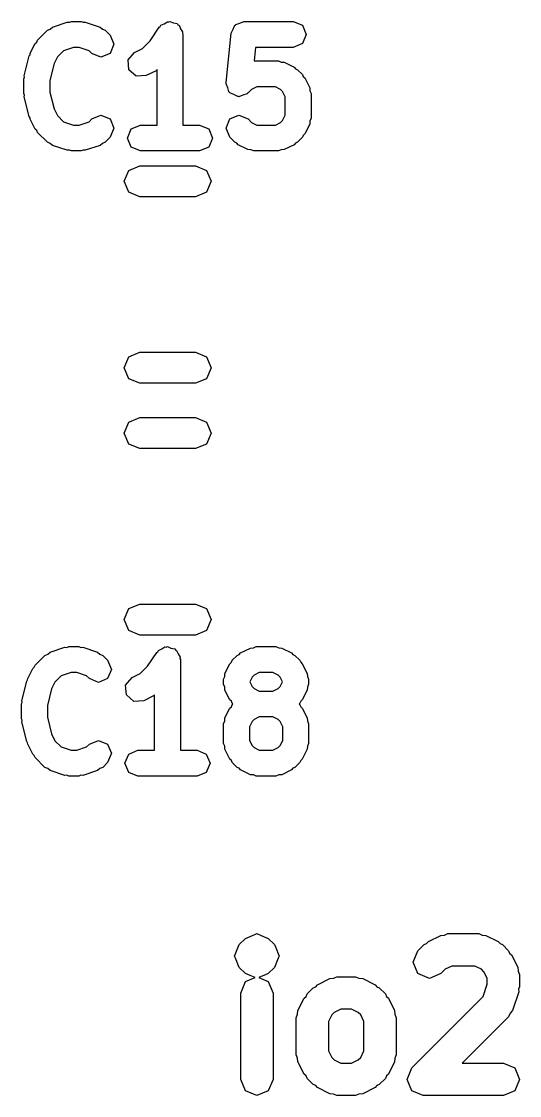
# Model space of a CAD drawing. Extents: x -7.1 to 7.5, y -10.1 to 10.2.
# Drawn here: x 2.845 to 4.769, y 5.822 to 9.969 of the extents above; entities that cross this region are included whole.
import ezdxf

# ---------------------------------------------------------------- set-up
doc = ezdxf.new("R2010")
doc.units = 0
doc.layers.add('BLACK', color=7, linetype='CONTINUOUS')

msp = doc.modelspace()

# ---------------------------------------------------------------- linework, layer by layer
at = {"layer": 'BLACK', "linetype": 'CONTINUOUS'}
for p, q in [((2.96458, 9.94742), (3.02172, 9.96647)), ((3.02172, 9.96647), (3.02993, 9.96589)), ((3.02993, 9.96589), (3.03754, 9.96904)), ((3.03754, 9.96904), (3.07563, 9.96904)), ((3.07563, 9.96904), (3.08323, 9.96589)), ((3.08323, 9.96589), (3.09144, 9.96647)), ((3.09144, 9.96647), (3.14859, 9.94742)), ((3.38116, 9.94964), (3.38313, 9.95439)), ((3.38313, 9.95439), (3.39658, 9.95997)), ((3.39658, 9.95997), (3.40868, 9.96807)), ((3.40868, 9.96807), (3.41373, 9.96707)), ((3.41373, 9.96707), (3.41849, 9.96904)), ((3.41849, 9.96904), (3.43194, 9.96346)), ((3.43194, 9.96346), (3.44622, 9.96064)), ((3.44622, 9.96064), (3.44909, 9.95636)), ((3.44909, 9.95636), (3.45384, 9.95439)), ((3.45384, 9.95439), (3.45942, 9.94094)), ((3.66241, 9.93885), (3.66885, 9.95439)), ((3.66885, 9.95439), (3.67129, 9.9554)), ((3.67129, 9.9554), (3.67254, 9.95774)), ((3.67254, 9.95774), (3.68866, 9.9626)), ((3.68866, 9.9626), (3.7042, 9.96904)), ((3.7042, 9.96904), (3.89468, 9.96904)), ((3.89468, 9.96904), (3.93003, 9.95439)), ((3.93003, 9.95439), (3.94468, 9.91904)), ((2.90694, 9.89725), (2.94504, 9.93534)), ((2.94504, 9.93534), (2.95579, 9.9398)), ((2.95579, 9.9398), (2.96458, 9.94742)), ((3.14859, 9.94742), (3.15738, 9.9398)), ((3.15738, 9.9398), (3.16813, 9.93535)), ((3.16813, 9.93535), (3.18718, 9.9163)), ((3.18718, 9.9163), (3.20182, 9.88094)), ((3.34154, 9.89375), (3.37688, 9.94677)), ((3.37688, 9.94677), (3.38116, 9.94964)), ((3.45942, 9.94094), (3.46752, 9.92884)), ((3.46752, 9.92884), (3.46652, 9.9238)), ((3.46652, 9.9238), (3.46849, 9.91904)), ((3.46849, 9.91904), (3.46849, 9.56904)), ((3.6354, 9.73354), (3.65445, 9.92401)), ((3.65445, 9.92401), (3.66241, 9.93885)), ((3.94468, 9.91904), (3.93003, 9.88368)), ((2.87853, 9.84616), (2.89758, 9.88426)), ((2.89758, 9.88426), (2.90379, 9.88965)), ((2.90379, 9.88965), (2.90694, 9.89725)), ((3.20182, 9.88094), (3.18718, 9.84559)), ((3.31268, 9.86489), (3.34154, 9.89375)), ((3.93003, 9.88368), (3.89468, 9.86904)), ((2.8557, 9.75974), (2.87474, 9.83593)), ((2.87474, 9.83593), (2.87813, 9.84049)), ((2.87813, 9.84049), (2.87853, 9.84616)), ((2.98339, 9.83228), (2.97043, 9.80635)), ((3.0074, 9.85629), (2.98339, 9.83228)), ((3.04565, 9.86904), (3.0074, 9.85629)), ((3.06752, 9.86904), (3.04565, 9.86904)), ((3.10577, 9.85629), (3.06752, 9.86904)), ((3.11647, 9.84559), (3.10577, 9.85629)), ((3.15182, 9.83094), (3.11647, 9.84559)), ((3.18718, 9.84559), (3.15182, 9.83094)), ((3.25677, 9.82056), (3.28184, 9.84947)), ((3.28184, 9.84947), (3.31268, 9.86489)), ((3.74945, 9.86904), (3.74421, 9.81666)), ((3.89468, 9.86904), (3.74945, 9.86904)), ((2.97043, 9.80635), (2.9542, 9.74146)), ((3.25948, 9.78239), (3.25677, 9.82056)), ((3.74421, 9.81666), (3.83754, 9.81666)), ((3.83754, 9.81666), (3.84829, 9.8122)), ((3.84829, 9.8122), (3.8599, 9.81138)), ((3.8599, 9.81138), (3.89799, 9.79233)), ((3.89799, 9.79233), (3.90338, 9.78611)), ((2.8542, 9.74761), (2.85663, 9.75347)), ((2.8542, 9.69047), (2.8542, 9.74761)), ((2.85663, 9.75347), (2.8557, 9.75974)), ((3.28839, 9.75732), (3.25948, 9.78239)), ((3.32656, 9.76003), (3.28839, 9.75732)), ((3.36466, 9.77908), (3.32656, 9.76003)), ((3.36849, 9.78349), (3.36466, 9.77908)), ((3.36849, 9.56904), (3.36849, 9.78349)), ((3.90338, 9.78611), (3.91099, 9.78296)), ((3.91099, 9.78296), (3.93003, 9.76392)), ((3.93003, 9.76392), (3.93318, 9.75631)), ((3.93318, 9.75631), (3.9394, 9.75092)), ((3.9394, 9.75092), (3.95845, 9.71283)), ((2.9542, 9.74146), (2.9542, 9.69662)), ((3.63515, 9.72856), (3.63617, 9.731)), ((3.64159, 9.71302), (3.63515, 9.72856)), ((3.63617, 9.731), (3.6354, 9.73354)), ((3.64646, 9.6969), (3.64159, 9.71302)), ((3.73382, 9.70652), (3.72051, 9.69321)), ((3.7541, 9.71666), (3.73382, 9.70652)), ((3.82573, 9.71666), (3.7541, 9.71666)), ((3.84601, 9.70652), (3.82573, 9.71666)), ((3.85358, 9.69895), (3.84601, 9.70652)), ((3.95845, 9.71283), (3.95927, 9.70122)), ((2.85663, 9.68461), (2.8542, 9.69047)), ((2.8557, 9.67834), (2.85663, 9.68461)), ((2.87474, 9.60215), (2.8557, 9.67834)), ((2.9542, 9.69662), (2.97043, 9.63173)), ((3.64879, 9.69565), (3.64646, 9.6969)), ((3.6498, 9.69321), (3.64879, 9.69565)), ((3.66535, 9.68677), (3.6498, 9.69321)), ((3.68018, 9.67881), (3.66535, 9.68677)), ((3.68271, 9.67957), (3.68018, 9.67881)), ((3.68515, 9.67856), (3.68271, 9.67957)), ((3.7007, 9.685), (3.68515, 9.67856)), ((3.71682, 9.68986), (3.7007, 9.685)), ((3.71807, 9.69219), (3.71682, 9.68986)), ((3.72051, 9.69321), (3.71807, 9.69219)), ((3.86373, 9.67866), (3.85358, 9.69895)), ((3.86373, 9.60703), (3.86373, 9.67866)), ((3.95927, 9.70122), (3.96373, 9.69047)), ((3.96373, 9.69047), (3.96373, 9.59523)), ((2.97043, 9.63173), (2.98339, 9.6058)), ((2.87813, 9.59758), (2.87474, 9.60215)), ((2.87853, 9.59192), (2.87813, 9.59758)), ((2.89758, 9.55382), (2.87853, 9.59192)), ((2.98339, 9.6058), (3.0074, 9.58179)), ((3.0074, 9.58179), (3.04565, 9.56904)), ((3.06752, 9.56904), (3.10577, 9.58179)), ((3.10577, 9.58179), (3.11647, 9.59249)), ((3.11647, 9.59249), (3.15182, 9.60713)), ((3.15182, 9.60713), (3.18718, 9.59249)), ((3.18718, 9.59249), (3.20182, 9.55713)), ((3.63515, 9.55713), (3.6498, 9.59249)), ((3.6498, 9.59249), (3.68515, 9.60713)), ((3.68515, 9.60713), (3.72051, 9.59249)), ((3.72051, 9.59249), (3.73382, 9.57918)), ((3.84601, 9.57918), (3.85359, 9.58675)), ((3.85359, 9.58675), (3.86373, 9.60703)), ((3.95927, 9.58448), (3.95845, 9.57287)), ((3.96373, 9.59523), (3.95927, 9.58448)), ((2.90379, 9.54843), (2.89758, 9.55382)), ((2.90694, 9.54083), (2.90379, 9.54843)), ((2.94504, 9.50273), (2.90694, 9.54083)), ((3.04565, 9.56904), (3.06752, 9.56904)), ((3.20182, 9.55713), (3.18718, 9.52178)), ((3.2542, 9.51904), (3.26885, 9.55439)), ((3.26885, 9.55439), (3.3042, 9.56904)), ((3.3042, 9.56904), (3.36849, 9.56904)), ((3.46849, 9.56904), (3.53277, 9.56904)), ((3.53277, 9.56904), (3.56813, 9.55439)), ((3.56813, 9.55439), (3.58277, 9.51904)), ((3.6498, 9.52178), (3.63515, 9.55713)), ((3.73382, 9.57918), (3.7541, 9.56904)), ((3.7541, 9.56904), (3.82573, 9.56904)), ((3.82573, 9.56904), (3.84601, 9.57918)), ((3.95845, 9.57287), (3.9394, 9.53477)), ((2.95579, 9.49828), (2.94504, 9.50273)), ((2.96458, 9.49065), (2.95579, 9.49828)), ((3.15738, 9.49828), (3.14859, 9.49065)), ((3.16813, 9.50273), (3.15738, 9.49828)), ((3.18718, 9.52178), (3.16813, 9.50273)), ((3.26885, 9.48368), (3.2542, 9.51904)), ((3.58277, 9.51904), (3.56813, 9.48368)), ((3.66885, 9.50273), (3.6498, 9.52178)), ((3.67645, 9.49958), (3.66885, 9.50273)), ((3.68184, 9.49336), (3.67645, 9.49958)), ((3.90338, 9.49958), (3.89799, 9.49336)), ((3.91098, 9.50273), (3.90338, 9.49958)), ((3.93003, 9.52178), (3.91098, 9.50273)), ((3.93318, 9.52938), (3.93003, 9.52178)), ((3.9394, 9.53477), (3.93318, 9.52938)), ((3.02172, 9.4716), (2.96458, 9.49065)), ((3.02993, 9.47219), (3.02172, 9.4716)), ((3.03754, 9.46904), (3.02993, 9.47219)), ((3.07563, 9.46904), (3.03754, 9.46904)), ((3.08323, 9.47219), (3.07563, 9.46904)), ((3.09144, 9.4716), (3.08323, 9.47219)), ((3.14859, 9.49065), (3.09144, 9.4716)), ((3.3042, 9.46904), (3.26885, 9.48368)), ((3.53277, 9.46904), (3.3042, 9.46904)), ((3.56813, 9.48368), (3.53277, 9.46904)), ((3.71994, 9.47432), (3.68184, 9.49336)), ((3.73155, 9.47349), (3.71994, 9.47432)), ((3.7423, 9.46904), (3.73155, 9.47349)), ((3.83754, 9.46904), (3.7423, 9.46904)), ((3.84829, 9.47349), (3.83754, 9.46904)), ((3.8599, 9.47432), (3.84829, 9.47349)), ((3.89799, 9.49336), (3.8599, 9.47432)), ((3.24212, 9.35181), (3.2597, 9.39424)), ((3.2597, 9.39424), (3.30212, 9.41181)), ((3.30212, 9.41181), (3.51779, 9.41181)), ((3.51779, 9.41181), (3.56022, 9.39424)), ((3.56022, 9.39424), (3.57779, 9.35181)), ((3.2597, 9.30938), (3.24212, 9.35181)), ((3.57779, 9.35181), (3.56022, 9.30938)), ((3.30212, 9.29181), (3.2597, 9.30938)), ((3.51779, 9.29181), (3.30212, 9.29181)), ((3.56022, 9.30938), (3.51779, 9.29181)), ((3.24212, 8.63181), (3.2597, 8.67424)), ((3.2597, 8.67424), (3.30212, 8.69181)), ((3.30212, 8.69181), (3.51779, 8.69181)), ((3.51779, 8.69181), (3.56022, 8.67424)), ((3.56022, 8.67424), (3.57779, 8.63181)), ((3.2597, 8.58938), (3.24212, 8.63181)), ((3.57779, 8.63181), (3.56022, 8.58938)), ((3.30212, 8.57181), (3.2597, 8.58938)), ((3.56022, 8.58938), (3.51779, 8.57181)), ((3.51779, 8.57181), (3.30212, 8.57181)), ((3.24212, 8.37955), (3.2597, 8.42197)), ((3.2597, 8.42197), (3.30212, 8.43955)), ((3.30212, 8.43955), (3.51779, 8.43955)), ((3.51779, 8.43955), (3.56022, 8.42197)), ((3.56022, 8.42197), (3.57779, 8.37955)), ((3.2597, 8.33712), (3.24212, 8.37955)), ((3.57779, 8.37955), (3.56022, 8.33712)), ((3.30212, 8.31955), (3.2597, 8.33712)), ((3.56022, 8.33712), (3.51779, 8.31955)), ((3.51779, 8.31955), (3.30212, 8.31955)), ((3.2597, 7.70197), (3.30212, 7.71955)), ((3.30212, 7.71955), (3.51779, 7.71955)), ((3.51779, 7.71955), (3.56022, 7.70197)), ((3.24212, 7.65955), (3.2597, 7.70197)), ((3.56022, 7.70197), (3.57779, 7.65955)), ((3.2597, 7.61712), (3.24212, 7.65955)), ((3.57779, 7.65955), (3.56022, 7.61712)), ((3.30212, 7.59955), (3.2597, 7.61712)), ((3.51779, 7.59955), (3.30212, 7.59955)), ((3.56022, 7.61712), (3.51779, 7.59955)), ((2.95504, 7.5334), (3.01218, 7.55244)), ((3.01218, 7.55244), (3.02039, 7.55186)), ((3.02039, 7.55186), (3.02799, 7.55501)), ((3.02799, 7.55501), (3.06609, 7.55501)), ((3.06609, 7.55501), (3.07369, 7.55186)), ((3.07369, 7.55186), (3.0819, 7.55244)), ((3.0819, 7.55244), (3.13904, 7.5334)), ((3.38704, 7.54594), (3.39914, 7.55404)), ((3.39914, 7.55404), (3.40419, 7.55304)), ((3.40419, 7.55304), (3.40895, 7.55501)), ((3.40895, 7.55501), (3.4224, 7.54944)), ((3.4224, 7.54944), (3.43668, 7.54661)), ((3.69135, 7.53068), (3.72944, 7.54973)), ((3.72944, 7.54973), (3.74105, 7.55056)), ((3.74105, 7.55056), (3.7518, 7.55501)), ((3.7518, 7.55501), (3.82799, 7.55501)), ((3.82799, 7.55501), (3.83875, 7.55056)), ((3.83875, 7.55056), (3.85035, 7.54973)), ((3.85035, 7.54973), (3.88845, 7.53068)), ((2.8974, 7.48322), (2.93549, 7.52132)), ((2.93549, 7.52132), (2.94625, 7.52577)), ((2.94625, 7.52577), (2.95504, 7.5334)), ((3.13904, 7.5334), (3.14783, 7.52577)), ((3.14783, 7.52577), (3.15859, 7.52132)), ((3.15859, 7.52132), (3.17763, 7.50227)), ((3.33199, 7.47972), (3.36734, 7.53274)), ((3.36734, 7.53274), (3.37162, 7.53561)), ((3.37162, 7.53561), (3.37359, 7.54036)), ((3.37359, 7.54036), (3.38704, 7.54594)), ((3.43668, 7.54661), (3.43954, 7.54233)), ((3.43954, 7.54233), (3.4443, 7.54036)), ((3.4443, 7.54036), (3.44987, 7.52691)), ((3.44987, 7.52691), (3.45797, 7.51482)), ((3.45797, 7.51482), (3.45697, 7.50977)), ((3.45697, 7.50977), (3.45895, 7.50501)), ((3.65931, 7.50227), (3.67835, 7.52132)), ((3.67835, 7.52132), (3.68596, 7.52447)), ((3.68596, 7.52447), (3.69135, 7.53068)), ((3.88845, 7.53068), (3.89384, 7.52447)), ((3.89384, 7.52447), (3.90144, 7.52132)), ((3.90144, 7.52132), (3.92049, 7.50227)), ((2.86899, 7.43213), (2.88803, 7.47023)), ((2.88803, 7.47023), (2.89425, 7.47562)), ((2.89425, 7.47562), (2.8974, 7.48322)), ((3.17763, 7.50227), (3.19228, 7.46692)), ((3.19228, 7.46692), (3.17764, 7.43156)), ((3.30314, 7.45086), (3.33199, 7.47972)), ((3.45895, 7.50501), (3.45895, 7.15501)), ((3.63089, 7.45118), (3.64994, 7.48928)), ((3.64994, 7.48928), (3.65616, 7.49467)), ((3.65616, 7.49467), (3.65931, 7.50227)), ((3.92049, 7.50227), (3.92364, 7.49467)), ((3.92364, 7.49467), (3.92986, 7.48927)), ((3.92986, 7.48927), (3.9489, 7.45118)), ((2.8652, 7.4219), (2.86858, 7.42646)), ((2.86858, 7.42646), (2.86899, 7.43213)), ((2.99786, 7.44226), (2.97385, 7.41825)), ((3.03611, 7.45501), (2.99786, 7.44226)), ((3.05797, 7.45501), (3.03611, 7.45501)), ((3.09622, 7.44226), (3.05797, 7.45501)), ((3.10692, 7.43156), (3.09622, 7.44226)), ((3.14228, 7.41692), (3.10692, 7.43156)), ((3.17764, 7.43156), (3.14228, 7.41692)), ((3.24723, 7.40653), (3.2723, 7.43544)), ((3.2723, 7.43544), (3.30314, 7.45086)), ((3.62561, 7.42882), (3.63007, 7.43957)), ((3.62561, 7.40977), (3.62561, 7.42882)), ((3.63007, 7.43957), (3.63089, 7.45118)), ((3.73575, 7.4373), (3.72675, 7.4193)), ((3.74333, 7.44487), (3.73575, 7.4373)), ((3.76361, 7.45501), (3.74333, 7.44487)), ((3.81619, 7.45501), (3.76361, 7.45501)), ((3.83647, 7.44487), (3.81619, 7.45501)), ((3.84404, 7.4373), (3.83647, 7.44487)), ((3.85304, 7.4193), (3.84404, 7.4373)), ((3.9489, 7.45118), (3.94973, 7.43957)), ((3.94973, 7.43957), (3.95418, 7.42882)), ((3.95418, 7.42882), (3.95418, 7.40977)), ((2.84615, 7.34571), (2.8652, 7.4219)), ((2.96088, 7.39232), (2.94466, 7.32743)), ((2.97385, 7.41825), (2.96088, 7.39232)), ((3.24994, 7.36836), (3.24723, 7.40653)), ((3.63007, 7.39902), (3.62561, 7.40977)), ((3.63089, 7.38741), (3.63007, 7.39902)), ((3.64994, 7.34932), (3.63089, 7.38741)), ((3.72675, 7.4193), (3.73575, 7.40129)), ((3.73575, 7.40129), (3.74333, 7.39372)), ((3.74333, 7.39372), (3.76361, 7.38358)), ((3.76361, 7.38358), (3.81619, 7.38358)), ((3.81619, 7.38358), (3.83647, 7.39372)), ((3.83647, 7.39372), (3.84404, 7.40129)), ((3.84404, 7.40129), (3.85304, 7.4193)), ((3.9489, 7.38741), (3.92986, 7.34932)), ((3.94973, 7.39902), (3.9489, 7.38741)), ((3.95418, 7.40977), (3.94973, 7.39902)), ((2.84709, 7.33944), (2.84615, 7.34571)), ((3.27885, 7.34329), (3.24994, 7.36836)), ((3.31702, 7.346), (3.27885, 7.34329)), ((3.35512, 7.36505), (3.31702, 7.346)), ((3.35895, 7.36947), (3.35512, 7.36505)), ((3.35895, 7.15501), (3.35895, 7.36947)), ((3.65616, 7.34392), (3.64994, 7.34932)), ((3.6593, 7.33632), (3.65616, 7.34392)), ((3.92364, 7.34392), (3.92049, 7.33632)), ((3.92986, 7.34932), (3.92364, 7.34392)), ((2.84466, 7.33358), (2.84709, 7.33944)), ((2.84466, 7.27644), (2.84466, 7.33358)), ((2.94466, 7.32743), (2.94466, 7.28259)), ((3.63089, 7.27975), (3.64994, 7.31785)), ((3.64994, 7.31785), (3.65616, 7.32324)), ((3.65616, 7.32324), (3.6593, 7.33084)), ((3.66205, 7.33358), (3.6593, 7.33632)), ((3.6593, 7.33084), (3.66205, 7.33358)), ((3.92049, 7.33632), (3.91775, 7.33358)), ((3.91775, 7.33358), (3.92049, 7.33084)), ((3.92049, 7.33084), (3.92364, 7.32324)), ((3.92364, 7.32324), (3.92986, 7.31785)), ((3.92986, 7.31785), (3.9489, 7.27975)), ((2.84709, 7.27058), (2.84466, 7.27644)), ((2.84615, 7.26431), (2.84709, 7.27058)), ((2.8652, 7.18812), (2.84615, 7.26431)), ((2.94466, 7.28259), (2.96088, 7.2177)), ((3.62561, 7.25739), (3.63007, 7.26814)), ((3.63007, 7.26814), (3.63089, 7.27975)), ((3.73575, 7.26587), (3.72561, 7.24559)), ((3.74333, 7.27344), (3.73575, 7.26587)), ((3.76361, 7.28358), (3.74333, 7.27344)), ((3.81619, 7.28358), (3.76361, 7.28358)), ((3.83647, 7.27344), (3.81619, 7.28358)), ((3.84404, 7.26587), (3.83647, 7.27344)), ((3.85418, 7.24559), (3.84404, 7.26587)), ((3.9489, 7.27975), (3.94973, 7.26814)), ((3.94973, 7.26814), (3.95418, 7.25739)), ((2.96088, 7.2177), (2.97385, 7.19177)), ((3.62561, 7.1812), (3.62561, 7.25739)), ((3.72561, 7.24559), (3.72561, 7.193)), ((3.85418, 7.193), (3.85418, 7.24559)), ((3.95418, 7.25739), (3.95418, 7.1812)), ((2.86858, 7.18355), (2.8652, 7.18812)), ((2.86899, 7.17789), (2.86858, 7.18355)), ((2.88803, 7.13979), (2.86899, 7.17789)), ((2.97385, 7.19177), (2.99786, 7.16776)), ((3.09622, 7.16776), (3.10692, 7.17846)), ((3.10692, 7.17846), (3.14228, 7.1931)), ((3.14228, 7.1931), (3.17764, 7.17846)), ((3.17764, 7.17846), (3.19228, 7.1431)), ((3.63007, 7.17045), (3.62561, 7.1812)), ((3.72561, 7.193), (3.73575, 7.17272)), ((3.84404, 7.17272), (3.85418, 7.193)), ((3.95418, 7.1812), (3.94973, 7.17045)), ((2.89425, 7.1344), (2.88803, 7.13979)), ((2.8974, 7.1268), (2.89425, 7.1344)), ((2.99786, 7.16776), (3.03611, 7.15501)), ((3.03611, 7.15501), (3.05797, 7.15501)), ((3.05797, 7.15501), (3.09622, 7.16776)), ((3.19228, 7.1431), (3.17763, 7.10775)), ((3.24466, 7.10501), (3.25931, 7.14037)), ((3.25931, 7.14037), (3.29466, 7.15501)), ((3.29466, 7.15501), (3.35895, 7.15501)), ((3.45895, 7.15501), (3.52323, 7.15501)), ((3.52323, 7.15501), (3.55859, 7.14037)), ((3.55859, 7.14037), (3.57323, 7.10501)), ((3.63089, 7.15884), (3.63007, 7.17045)), ((3.64994, 7.12074), (3.63089, 7.15884)), ((3.73575, 7.17272), (3.74333, 7.16515)), ((3.74333, 7.16515), (3.76361, 7.15501)), ((3.76361, 7.15501), (3.81619, 7.15501)), ((3.81619, 7.15501), (3.83647, 7.16515)), ((3.83647, 7.16515), (3.84404, 7.17272)), ((3.94891, 7.15884), (3.92986, 7.12074)), ((3.94973, 7.17045), (3.94891, 7.15884)), ((2.93549, 7.0887), (2.8974, 7.1268)), ((3.17763, 7.10775), (3.15859, 7.0887)), ((3.25931, 7.06966), (3.24466, 7.10501)), ((3.57323, 7.10501), (3.55859, 7.06966)), ((3.65616, 7.11535), (3.64994, 7.12074)), ((3.65931, 7.10775), (3.65616, 7.11535)), ((3.67835, 7.0887), (3.65931, 7.10775)), ((3.92049, 7.10775), (3.90144, 7.0887)), ((3.92364, 7.11535), (3.92049, 7.10775)), ((3.92986, 7.12074), (3.92364, 7.11535)), ((2.94625, 7.08425), (2.93549, 7.0887)), ((2.95504, 7.07662), (2.94625, 7.08425)), ((3.01218, 7.05758), (2.95504, 7.07662)), ((3.02039, 7.05816), (3.01218, 7.05758)), ((3.02799, 7.05501), (3.02039, 7.05816)), ((3.06609, 7.05501), (3.02799, 7.05501)), ((3.07369, 7.05816), (3.06609, 7.05501)), ((3.0819, 7.05758), (3.07369, 7.05816)), ((3.13904, 7.07662), (3.0819, 7.05758)), ((3.14783, 7.08425), (3.13904, 7.07662)), ((3.15859, 7.0887), (3.14783, 7.08425)), ((3.29466, 7.05501), (3.25931, 7.06966)), ((3.52323, 7.05501), (3.29466, 7.05501)), ((3.55859, 7.06966), (3.52323, 7.05501)), ((3.68596, 7.08555), (3.67835, 7.0887)), ((3.69135, 7.07934), (3.68596, 7.08555)), ((3.72944, 7.06029), (3.69135, 7.07934)), ((3.74105, 7.05946), (3.72944, 7.06029)), ((3.7518, 7.05501), (3.74105, 7.05946)), ((3.82799, 7.05501), (3.7518, 7.05501)), ((3.83875, 7.05946), (3.82799, 7.05501)), ((3.85035, 7.06029), (3.83875, 7.05946)), ((3.88845, 7.07934), (3.85035, 7.06029)), ((3.89384, 7.08555), (3.88845, 7.07934)), ((3.90144, 7.0887), (3.89384, 7.08555)), ((3.6864, 6.40461), (3.71021, 6.42842)), ((3.71021, 6.42842), (3.74666, 6.44351)), ((3.71021, 6.42842), (3.71021, 6.42842)), ((3.71021, 6.42842), (3.71021, 6.42842)), ((3.74666, 6.44351), (3.7544, 6.44672)), ((3.7544, 6.44672), (3.7544, 6.44672)), ((3.7544, 6.44672), (3.77033, 6.44012)), ((3.77033, 6.44012), (3.79859, 6.42842)), ((3.79859, 6.42842), (3.79859, 6.42841)), ((3.79859, 6.42841), (3.79859, 6.42841)), ((3.79859, 6.42841), (3.8224, 6.40461)), ((4.41692, 6.41631), (4.46454, 6.44012)), ((4.46454, 6.44012), (4.47906, 6.44115)), ((4.47906, 6.44115), (4.49249, 6.44672)), ((4.49249, 6.44672), (4.61154, 6.44672)), ((4.61154, 6.44672), (4.62498, 6.44115)), ((4.62498, 6.44115), (4.63949, 6.44012)), ((4.63949, 6.44012), (4.68711, 6.41631)), ((3.66809, 6.36041), (3.68639, 6.40461)), ((3.68639, 6.40461), (3.6864, 6.40461)), ((3.6864, 6.40461), (3.6864, 6.40461)), ((3.8224, 6.40461), (3.82601, 6.3959)), ((3.82601, 6.3959), (3.84071, 6.36041)), ((4.37687, 6.3808), (4.40068, 6.40461)), ((4.40068, 6.40461), (4.41019, 6.40854)), ((4.41019, 6.40854), (4.41692, 6.41631)), ((4.68711, 6.41631), (4.69385, 6.40854)), ((4.69385, 6.40854), (4.70335, 6.40461)), ((4.70335, 6.40461), (4.72716, 6.3808)), ((3.67179, 6.35148), (3.66809, 6.36041)), ((3.6864, 6.31622), (3.67179, 6.35148)), ((3.83701, 6.35148), (3.8224, 6.31622)), ((3.84071, 6.36041), (3.83701, 6.35148)), ((3.84071, 6.36041), (3.84071, 6.36041)), ((4.35857, 6.3366), (4.37687, 6.3808)), ((4.72716, 6.3808), (4.7311, 6.37129)), ((4.7311, 6.37129), (4.73887, 6.36455)), ((4.73887, 6.36455), (4.76268, 6.31693)), ((3.71021, 6.29241), (3.6864, 6.31622)), ((3.6864, 6.31622), (3.6864, 6.31622)), ((3.6864, 6.31622), (3.6864, 6.31622)), ((3.8224, 6.31622), (3.79859, 6.29241)), ((4.37687, 6.29241), (4.35857, 6.3366)), ((4.4819, 6.30905), (4.46526, 6.29241)), ((4.50725, 6.32172), (4.4819, 6.30905)), ((4.59679, 6.32172), (4.50725, 6.32172)), ((4.62214, 6.30904), (4.59679, 6.32172)), ((4.63161, 6.29958), (4.62214, 6.30904)), ((4.76268, 6.31693), (4.76371, 6.30242)), ((3.72851, 6.28483), (3.71021, 6.29241)), ((3.71021, 6.26175), (3.74721, 6.27708)), ((3.74721, 6.27708), (3.72851, 6.28483)), ((3.79032, 6.28898), (3.76158, 6.27708)), ((3.76158, 6.27708), (3.79859, 6.26175)), ((3.79859, 6.29241), (3.79032, 6.28898)), ((3.98835, 6.24965), (4.03597, 6.27346)), ((4.03597, 6.27346), (4.05048, 6.27449)), ((4.05048, 6.27449), (4.06392, 6.28005)), ((4.06392, 6.28005), (4.13535, 6.28005)), ((4.13535, 6.28005), (4.14879, 6.27449)), ((4.14879, 6.27449), (4.1633, 6.27346)), ((4.1633, 6.27346), (4.21092, 6.24965)), ((4.42106, 6.2741), (4.37687, 6.29241)), ((4.46526, 6.29241), (4.42106, 6.2741)), ((4.64428, 6.27423), (4.63161, 6.29958)), ((4.64428, 6.25151), (4.64428, 6.27423)), ((4.76371, 6.30242), (4.76928, 6.28898)), ((4.76928, 6.28898), (4.76928, 6.24137)), ((3.6919, 6.21755), (3.71021, 6.26175)), ((3.79859, 6.26175), (3.8169, 6.21755)), ((3.9483, 6.21413), (3.97211, 6.23794)), ((3.97211, 6.23794), (3.98161, 6.24188)), ((3.98161, 6.24188), (3.98835, 6.24965)), ((4.21092, 6.24965), (4.21766, 6.24188)), ((4.21766, 6.24188), (4.22716, 6.23794)), ((4.22716, 6.23794), (4.25097, 6.21413)), ((4.62834, 6.2037), (4.64428, 6.25151)), ((4.76607, 6.2216), (4.74226, 6.15017)), ((4.76928, 6.24137), (4.76534, 6.23186)), ((4.76534, 6.23186), (4.76607, 6.2216)), ((3.6919, 5.88422), (3.6919, 6.21755)), ((3.8169, 6.21755), (3.8169, 5.88422)), ((3.91278, 6.15027), (3.93659, 6.19789)), ((3.93659, 6.19789), (3.94436, 6.20463)), ((3.94436, 6.20463), (3.9483, 6.21413)), ((4.25097, 6.21413), (4.25491, 6.20463)), ((4.25491, 6.20463), (4.26268, 6.19789)), ((4.26268, 6.19789), (4.28649, 6.15027)), ((4.35306, 5.92842), (4.62834, 6.2037)), ((3.91175, 6.13576), (3.91278, 6.15027)), ((4.05333, 6.14238), (4.04386, 6.13291)), ((4.07868, 6.15505), (4.05333, 6.14238)), ((4.1206, 6.15505), (4.07868, 6.15505)), ((4.14595, 6.14238), (4.1206, 6.15505)), ((4.15541, 6.13291), (4.14595, 6.14238)), ((4.28649, 6.15027), (4.28752, 6.13576)), ((4.73273, 6.13918), (4.72716, 6.12574)), ((4.74226, 6.15017), (4.73273, 6.13918)), ((3.90618, 6.12232), (3.91175, 6.13576)), ((3.90618, 5.97946), (3.90618, 6.12232)), ((4.04386, 6.13291), (4.03118, 6.10756)), ((4.03118, 6.10756), (4.03118, 5.99421)), ((4.16809, 6.10756), (4.15541, 6.13291)), ((4.16809, 5.99421), (4.16809, 6.10756)), ((4.28752, 6.13576), (4.29309, 6.12232)), ((4.29309, 6.12232), (4.29309, 5.97946)), ((4.72716, 6.12574), (4.54814, 5.94672)), ((3.91175, 5.96602), (3.90618, 5.97946)), ((4.03118, 5.99421), (4.04386, 5.96886)), ((4.15541, 5.96886), (4.16809, 5.99421)), ((4.29309, 5.97946), (4.28752, 5.96602)), ((3.91278, 5.95151), (3.91175, 5.96602)), ((3.93659, 5.90389), (3.91278, 5.95151)), ((4.04386, 5.96886), (4.05333, 5.9594)), ((4.05333, 5.9594), (4.07868, 5.94672)), ((4.07868, 5.94672), (4.1206, 5.94672)), ((4.1206, 5.94672), (4.14595, 5.9594)), ((4.14595, 5.9594), (4.15541, 5.96886)), ((4.28649, 5.95151), (4.26268, 5.90389)), ((4.28752, 5.96602), (4.28649, 5.95151)), ((4.54814, 5.94672), (4.70678, 5.94672)), ((4.70678, 5.94672), (4.75097, 5.92842)), ((3.94436, 5.89715), (3.93659, 5.90389)), ((3.9483, 5.88765), (3.94436, 5.89715)), ((4.25491, 5.89715), (4.25097, 5.88765)), ((4.26268, 5.90389), (4.25491, 5.89715)), ((4.33476, 5.88422), (4.35306, 5.92842)), ((4.75097, 5.92842), (4.76928, 5.88422)), ((3.71021, 5.84003), (3.6919, 5.88422)), ((3.8169, 5.88422), (3.79859, 5.84003)), ((3.97211, 5.86384), (3.9483, 5.88765)), ((3.98161, 5.8599), (3.97211, 5.86384)), ((3.98835, 5.85213), (3.98161, 5.8599)), ((4.03597, 5.82832), (3.98835, 5.85213)), ((4.21092, 5.85213), (4.1633, 5.82832)), ((4.21766, 5.8599), (4.21092, 5.85213)), ((4.22716, 5.86384), (4.21766, 5.8599)), ((4.25097, 5.88765), (4.22716, 5.86384)), ((4.35306, 5.84003), (4.33476, 5.88422)), ((4.76928, 5.88422), (4.75097, 5.84003)), ((3.7544, 5.82172), (3.71021, 5.84003)), ((3.79859, 5.84003), (3.7544, 5.82172)), ((4.05048, 5.82729), (4.03597, 5.82832)), ((4.06392, 5.82172), (4.05048, 5.82729)), ((4.13535, 5.82172), (4.06392, 5.82172)), ((4.14879, 5.82729), (4.13535, 5.82172)), ((4.1633, 5.82832), (4.14879, 5.82729)), ((4.39726, 5.82172), (4.35306, 5.84003)), ((4.70678, 5.82172), (4.39726, 5.82172)), ((4.75097, 5.84003), (4.70678, 5.82172))]:
    msp.add_line(p, q, dxfattribs=at)

doc.saveas('drawing.dxf')
